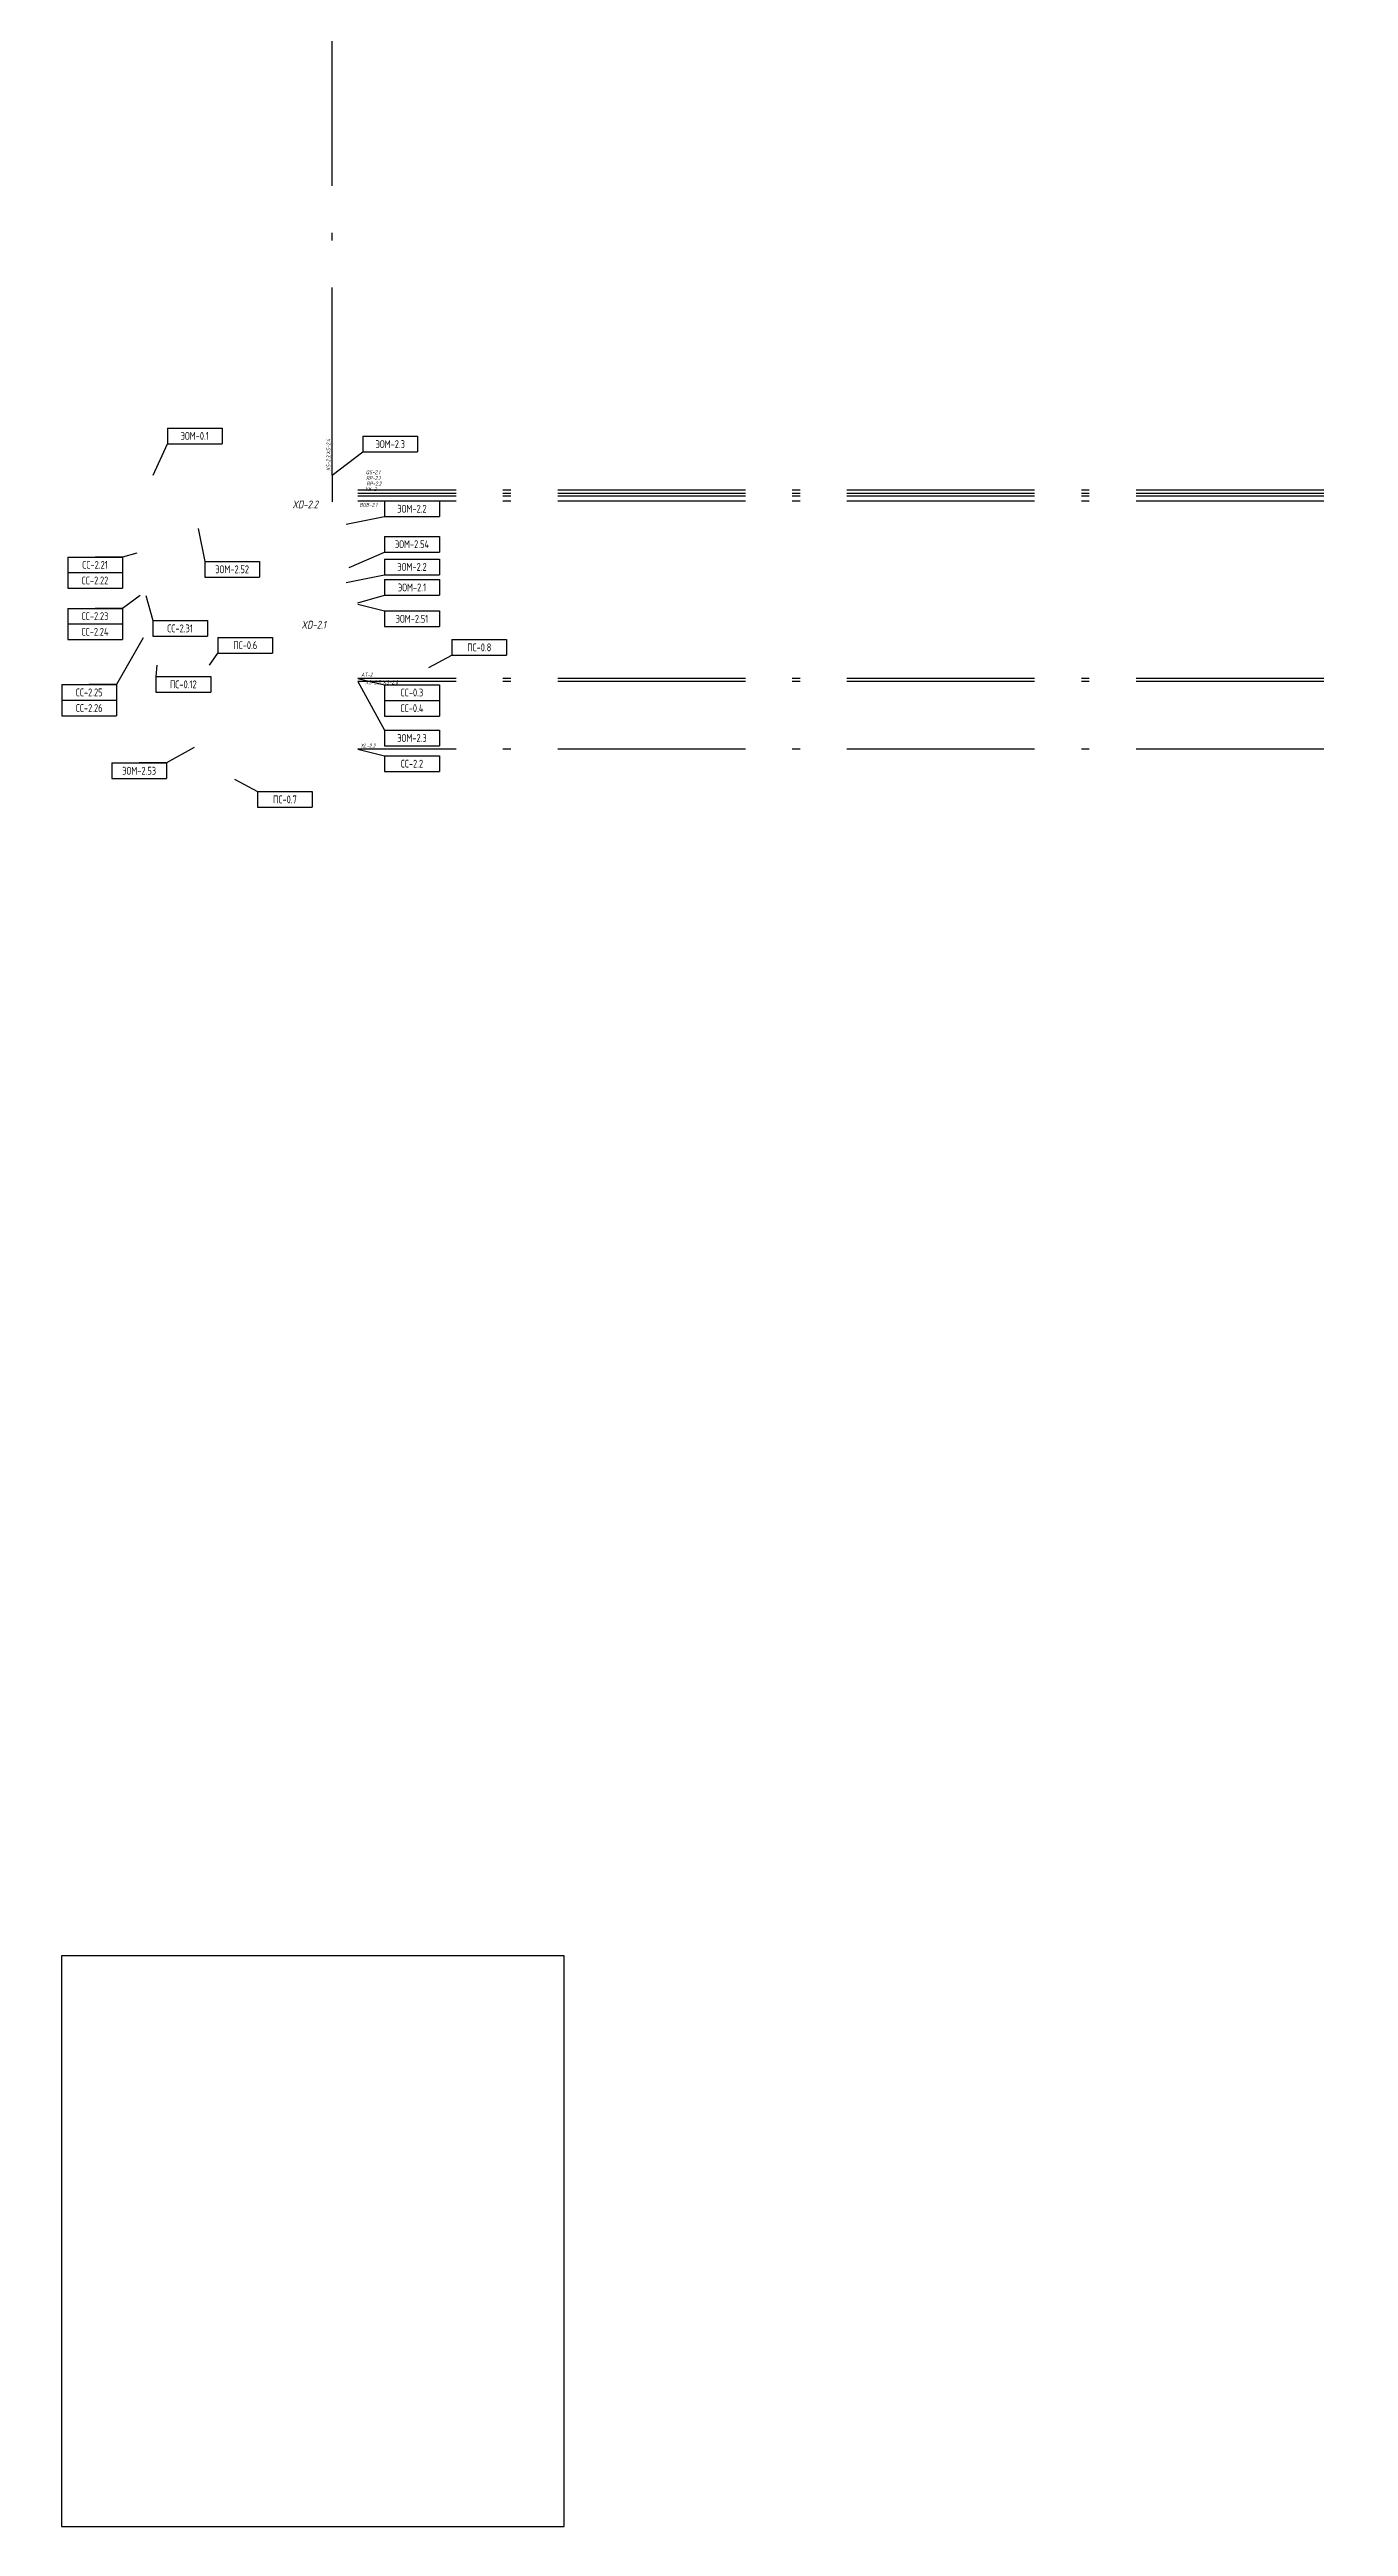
# Model space of a CAD drawing. Header units: millimetres. Extents: x -7421 to 21275, y -3440 to 28222.
# Drawn here: x 4659 to 12967, y -3440 to 12391 of the extents above; entities that cross this region are included whole.
import ezdxf
from ezdxf.enums import TextEntityAlignment as Align

# ---------------------------------------------------------------- set-up
doc = ezdxf.new("R2010")
doc.units = ezdxf.units.MM
doc.linetypes.add('ACAD_ISO10W100', pattern=[18.5, 12, -3, 0.5, -3])
doc.layers.add('02 ЭОМ и СС', color=7, linetype='Continuous')
doc.layers.add('100 noprint', color=1, linetype='Continuous', plot=False)
doc.styles.add('GOST typeA', font='')
doc.styles.get("Standard").update_dxf_attribs({"font": ''})
doc.styles.add('ГОСТ-ISOCPEUR', font='isocpeui.ttf', dxfattribs={"width": 0.8})
doc.styles.get('GOST typeA').set_extended_font_data('GOST type A')
doc.styles.get('Standard').set_extended_font_data('Ubuntu')
doc.dimstyles.new('ISO-25', dxfattribs={"dimtxt": 2.5, "dimasz": 2.5, "dimexe": 1.25, "dimexo": 0.625, "dimtad": 1, "dimtxsty": 'Standard', "dimcen": 2.5, "dimadec": 0, "dimazin": 0, "dimtfac": 1, "dimtmove": 0, "dimatfit": 3, "dimfxl": 1, "dimarcsym": 0})

# ---------------------------------------------------------------- blocks, each defined once
blk = doc.blocks.new('*T30')
at = {"layer": '02 ЭОМ и СС', "color": 0, "lineweight": -2}
for p, q in [((0, 0), (350, 0)), ((0, 0), (0, -100)), ((350, 0), (350, -100)), ((0, -100), (350, -100))]:
    blk.add_line(p, q, dxfattribs=at)
at = {"layer": '02 ЭОМ и СС', "color": 0, "lineweight": -2, "insert": (175, -50), "char_height": 50, "width": 330, "attachment_point": 5, "style": 'GOST typeA'}
blk.add_mtext('{\\W0.8;ЭОМ-2.54}', dxfattribs=at)
blk = doc.blocks.new('*T31')
at = {"layer": '02 ЭОМ и СС', "color": 0, "lineweight": -2}
for p, q in [((0, 0), (350, 0)), ((0, 0), (0, -100)), ((350, 0), (350, -100)), ((0, -100), (350, -100))]:
    blk.add_line(p, q, dxfattribs=at)
at = {"layer": '02 ЭОМ и СС', "color": 0, "lineweight": -2, "insert": (175, -50), "char_height": 50, "width": 330, "attachment_point": 5, "style": 'GOST typeA'}
blk.add_mtext('{\\W0.8;ЭОМ-2.2}', dxfattribs=at)
blk = doc.blocks.new('*T32')
at = {"layer": '02 ЭОМ и СС', "color": 0, "lineweight": -2}
for p, q in [((0, 0), (350, 0)), ((0, 0), (0, -100)), ((350, 0), (350, -100)), ((0, -100), (350, -100))]:
    blk.add_line(p, q, dxfattribs=at)
at = {"layer": '02 ЭОМ и СС', "color": 0, "lineweight": -2, "insert": (175, -50), "char_height": 50, "width": 330, "attachment_point": 5, "style": 'GOST typeA'}
blk.add_mtext('{\\W0.8;ЭОМ-2.1}', dxfattribs=at)
blk = doc.blocks.new('*T33')
at = {"layer": '02 ЭОМ и СС', "color": 0, "lineweight": -2}
for p, q in [((0, 0), (350, 0)), ((0, 0), (0, -100)), ((350, 0), (350, -100)), ((0, -100), (350, -100))]:
    blk.add_line(p, q, dxfattribs=at)
at = {"layer": '02 ЭОМ и СС', "color": 0, "lineweight": -2, "insert": (175, -50), "char_height": 50, "width": 330, "attachment_point": 5, "style": 'GOST typeA'}
blk.add_mtext('{\\W0.8;ЭОМ-2.51}', dxfattribs=at)
blk = doc.blocks.new('*T34')
at = {"layer": '02 ЭОМ и СС', "color": 0, "lineweight": -2}
for p, q in [((0, 0), (350, 0)), ((0, 0), (0, -100)), ((350, 0), (350, -100)), ((0, -100), (350, -100))]:
    blk.add_line(p, q, dxfattribs=at)
at = {"layer": '02 ЭОМ и СС', "color": 0, "lineweight": -2, "insert": (175, -50), "char_height": 50, "width": 330, "attachment_point": 5, "style": 'GOST typeA'}
blk.add_mtext('{\\W0.8;ЭОМ-0.1}', dxfattribs=at)
blk = doc.blocks.new('*T36')
at = {"layer": '02 ЭОМ и СС', "color": 0, "lineweight": -2}
for p, q in [((0, 0), (350, 0)), ((0, 0), (0, -100)), ((350, 0), (350, -100)), ((0, -100), (350, -100))]:
    blk.add_line(p, q, dxfattribs=at)
at = {"layer": '02 ЭОМ и СС', "color": 0, "lineweight": -2, "insert": (175, -50), "char_height": 50, "width": 330, "attachment_point": 5, "style": 'GOST typeA'}
blk.add_mtext('{\\W0.8;ЭОМ-2.2}', dxfattribs=at)
blk = doc.blocks.new('*T37')
at = {"layer": '02 ЭОМ и СС', "color": 0, "lineweight": -2}
for p, q in [((0, 0), (350, 0)), ((0, 0), (0, -100)), ((350, 0), (350, -100)), ((0, -100), (350, -100))]:
    blk.add_line(p, q, dxfattribs=at)
at = {"layer": '02 ЭОМ и СС', "color": 0, "lineweight": -2, "insert": (175, -50), "char_height": 50, "width": 330, "attachment_point": 5, "style": 'GOST typeA'}
blk.add_mtext('{\\W0.8;ЭОМ-2.3}', dxfattribs=at)
blk = doc.blocks.new('*T38')
at = {"layer": '02 ЭОМ и СС', "color": 0, "lineweight": -2}
for p, q in [((0, 0), (350, 0)), ((0, 0), (0, -100)), ((350, 0), (350, -100)), ((0, -100), (350, -100))]:
    blk.add_line(p, q, dxfattribs=at)
at = {"layer": '02 ЭОМ и СС', "color": 0, "lineweight": -2, "insert": (175, -50), "char_height": 50, "width": 330, "attachment_point": 5, "style": 'GOST typeA'}
blk.add_mtext('{\\W0.8;ЭОМ-2.52}', dxfattribs=at)
blk = doc.blocks.new('*T40')
at = {"layer": '02 ЭОМ и СС', "color": 0, "lineweight": -2}
for p, q in [((0, 0), (350, 0)), ((0, 0), (0, -100)), ((350, 0), (350, -100)), ((0, -100), (350, -100))]:
    blk.add_line(p, q, dxfattribs=at)
at = {"layer": '02 ЭОМ и СС', "color": 0, "lineweight": -2, "insert": (175, -50), "char_height": 50, "width": 330, "attachment_point": 5, "style": 'GOST typeA'}
blk.add_mtext('{\\W0.8;ЭОМ-2.3}', dxfattribs=at)
blk = doc.blocks.new('*T41')
at = {"layer": '02 ЭОМ и СС', "color": 0, "lineweight": -2}
for p, q in [((0, 0), (350, 0)), ((0, 0), (0, -100)), ((350, 0), (350, -100)), ((0, -100), (350, -100))]:
    blk.add_line(p, q, dxfattribs=at)
at = {"layer": '02 ЭОМ и СС', "color": 0, "lineweight": -2, "insert": (175, -50), "char_height": 50, "width": 330, "attachment_point": 5, "style": 'GOST typeA'}
blk.add_mtext('{\\W0.8;ЭОМ-2.53}', dxfattribs=at)
blk = doc.blocks.new('*T43')
at = {"layer": '02 ЭОМ и СС', "color": 0, "lineweight": -2}
for p, q in [((0, 0), (350, 0)), ((0, 0), (0, -100)), ((350, 0), (350, -100)), ((0, -100), (350, -100))]:
    blk.add_line(p, q, dxfattribs=at)
at = {"layer": '02 ЭОМ и СС', "color": 0, "lineweight": -2, "insert": (175, -50), "char_height": 50, "width": 330, "attachment_point": 5, "style": 'GOST typeA'}
blk.add_mtext('{\\W0.8;СС-2.2}', dxfattribs=at)
blk = doc.blocks.new('*T44')
at = {"layer": '02 ЭОМ и СС', "color": 0, "lineweight": -2}
for p, q in [((0, 0), (350, 0)), ((0, 0), (0, -100)), ((350, 0), (350, -100)), ((0, -100), (350, -100))]:
    blk.add_line(p, q, dxfattribs=at)
at = {"layer": '02 ЭОМ и СС', "color": 0, "lineweight": -2, "insert": (175, -50), "char_height": 50, "width": 330, "attachment_point": 5, "style": 'GOST typeA'}
blk.add_mtext('{\\W0.8;СС-2.31}', dxfattribs=at)
blk = doc.blocks.new('*T45')
at = {"layer": '02 ЭОМ и СС', "color": 0, "lineweight": -2}
for p, q in [((0, 0), (350, 0)), ((0, 0), (0, -200)), ((350, 0), (350, -200)), ((0, -100), (350, -100)), ((0, -200), (350, -200))]:
    blk.add_line(p, q, dxfattribs=at)
at = {"layer": '02 ЭОМ и СС', "color": 0, "lineweight": -2, "char_height": 50, "width": 330, "attachment_point": 5, "style": 'GOST typeA'}
for s, insert in [('{\\W0.8;СС-2.25}', (175, -50)), ('{\\W0.8;СС-2.26}', (175, -150))]:
    blk.add_mtext(s, dxfattribs=dict(at, insert=insert))
blk = doc.blocks.new('*T46')
at = {"layer": '02 ЭОМ и СС', "color": 0, "lineweight": -2}
for p, q in [((0, 0), (350, 0)), ((0, 0), (0, -200)), ((350, 0), (350, -200)), ((0, -100), (350, -100)), ((0, -200), (350, -200))]:
    blk.add_line(p, q, dxfattribs=at)
at = {"layer": '02 ЭОМ и СС', "color": 0, "lineweight": -2, "char_height": 50, "width": 330, "attachment_point": 5, "style": 'GOST typeA'}
for s, insert in [('{\\W0.8;СС-2.24}', (175, -150)), ('{\\W0.8;СС-2.23}', (175, -50))]:
    blk.add_mtext(s, dxfattribs=dict(at, insert=insert))
blk = doc.blocks.new('*T47')
at = {"layer": '02 ЭОМ и СС', "color": 0, "lineweight": -2}
for p, q in [((0, 0), (350, 0)), ((0, 0), (0, -200)), ((350, 0), (350, -200)), ((0, -100), (350, -100)), ((0, -200), (350, -200))]:
    blk.add_line(p, q, dxfattribs=at)
at = {"layer": '02 ЭОМ и СС', "color": 0, "lineweight": -2, "char_height": 50, "width": 330, "attachment_point": 5, "style": 'GOST typeA'}
for s, insert in [('{\\W0.8;СС-2.22}', (175, -150)), ('{\\W0.8;СС-2.21}', (175, -50))]:
    blk.add_mtext(s, dxfattribs=dict(at, insert=insert))
blk = doc.blocks.new('*T49')
at = {"layer": '02 ЭОМ и СС', "color": 0, "lineweight": -2}
for p, q in [((0, 0), (350, 0)), ((0, 0), (0, -100)), ((350, 0), (350, -100)), ((0, -100), (350, -100))]:
    blk.add_line(p, q, dxfattribs=at)
at = {"layer": '02 ЭОМ и СС', "color": 0, "lineweight": -2, "insert": (175, -50), "char_height": 50, "width": 330, "attachment_point": 5, "style": 'GOST typeA'}
blk.add_mtext('{\\W0.8;ПС-0.12}', dxfattribs=at)
blk = doc.blocks.new('*T50')
at = {"layer": '02 ЭОМ и СС', "color": 0, "lineweight": -2}
for p, q in [((0, 0), (350, 0)), ((0, 0), (0, -100)), ((350, 0), (350, -100)), ((0, -100), (350, -100))]:
    blk.add_line(p, q, dxfattribs=at)
at = {"layer": '02 ЭОМ и СС', "color": 0, "lineweight": -2, "insert": (175, -50), "char_height": 50, "width": 330, "attachment_point": 5, "style": 'GOST typeA'}
blk.add_mtext('{\\W0.8;ПС-0.6}', dxfattribs=at)
blk = doc.blocks.new('*T51')
at = {"layer": '02 ЭОМ и СС', "color": 0, "lineweight": -2}
for p, q in [((0, 0), (350, 0)), ((0, 0), (0, -100)), ((350, 0), (350, -100)), ((0, -100), (350, -100))]:
    blk.add_line(p, q, dxfattribs=at)
at = {"layer": '02 ЭОМ и СС', "color": 0, "lineweight": -2, "insert": (175, -50), "char_height": 50, "width": 330, "attachment_point": 5, "style": 'GOST typeA'}
blk.add_mtext('{\\W0.8;ПС-0.7}', dxfattribs=at)
blk = doc.blocks.new('*T52')
at = {"layer": '02 ЭОМ и СС', "color": 0, "lineweight": -2}
for p, q in [((0, 0), (350, 0)), ((0, 0), (0, -100)), ((350, 0), (350, -100)), ((0, -100), (350, -100))]:
    blk.add_line(p, q, dxfattribs=at)
at = {"layer": '02 ЭОМ и СС', "color": 0, "lineweight": -2, "insert": (175, -50), "char_height": 50, "width": 330, "attachment_point": 5, "style": 'GOST typeA'}
blk.add_mtext('{\\W0.8;ПС-0.8}', dxfattribs=at)
blk = doc.blocks.new('*T53')
at = {"layer": '02 ЭОМ и СС', "color": 0, "lineweight": -2}
for p, q in [((0, 0), (350, 0)), ((0, 0), (0, -200)), ((350, 0), (350, -200)), ((0, -100), (350, -100)), ((0, -200), (350, -200))]:
    blk.add_line(p, q, dxfattribs=at)
at = {"layer": '02 ЭОМ и СС', "color": 0, "lineweight": -2, "char_height": 50, "width": 330, "attachment_point": 5, "style": 'GOST typeA'}
for s, insert in [('{\\W0.8;СС-0.4}', (175, -150)), ('{\\W0.8;СС-0.3}', (175, -50))]:
    blk.add_mtext(s, dxfattribs=dict(at, insert=insert))

msp = doc.modelspace()

# ---------------------------------------------------------------- linework, layer by layer
at = {"layer": '02 ЭОМ и СС', "lineweight": -2}
msp.add_line((6466.7, 9670.1), (6466.7, 9500.1), dxfattribs=at)
at = {"layer": '100 noprint', "color": 1, "linetype": 'ACAD_ISO10W100', "lineweight": -2, "ltscale": 100, "flags": 128}
msp.add_lwpolyline([(6466.7, 9670.1), (6466.7, 22515.1, 1), (-4946.7, 22515.1)], format="xyb", dxfattribs=at)
for points in [[(18163.4, 5678.2), (18163.4, 9574.1), (6631.2, 9574.1)], [(18183.4, 5678.2), (18183.4, 9554.1), (6631.2, 9554.1)], [(18201.4, 5678.2), (18201.4, 9536.1), (6631.2, 9536.1)], [(18233.4, 5678.2), (18233.4, 9504.1), (6631.2, 9504.1)], [(19366.4, 5678.2), (19366.4, 8371.1), (6631.2, 8370.9)], [(19386.4, 5678.2), (19386.4, 8351.1), (6631.2, 8351.1)], [(19818.4, 5678.2), (19818.4, 7919.1), (6631.2, 7919.1)]]:
    msp.add_lwpolyline(points, dxfattribs=at)
at = {"layer": '100 noprint', "lineweight": -2}
msp.add_lwpolyline([(4736.2, 205.9), (4736.2, -3440.3), (7950.2, -3440.3), (7950.2, 205.9)], close=True, dxfattribs=at)

# ---------------------------------------------------------------- block references
for name, p in [('*T34', (5412.7, 9971.1)), ('*T37', (6663.4, 9918.9)), ('*T36', (6802.2, 9505.7)), ('*T30', (6802.2, 9279.2)), ('*T47', (4775.2, 9147.2)), ('*T38', (5651.9, 9118.6)), ('*T31', (6802.2, 9133.9)), ('*T32', (6802.2, 9002.8)), ('*T46', (4775.2, 8819.2)), ('*T44', (5319, 8741.2)), ('*T33', (6802.2, 8802.3)), ('*T50', (5735.8, 8633.3)), ('*T52', (7232.3, 8619.7)), ('*T45', (4737.8, 8332)), ('*T49', (5339.7, 8383.4)), ('*T53', (6802.2, 8331)), ('*T40', (6802.2, 8040.4)), ('*T41', (5057.2, 7831.2)), ('*T43', (6802.2, 7876.4)), ('*T51', (5989.8, 7648.2))]:
    msp.add_blockref(name, p)

# ---------------------------------------------------------------- texts
at = {"layer": '02 ЭОМ и СС', "linetype": 'Continuous', "style": 'ГОСТ-ISOCPEUR', "width": 0.8}
msp.add_text('XS-2.3,XS-2.4', height=25, rotation=90, dxfattribs=at).set_placement((6455.3, 9901.4), align=Align.RIGHT)
for s, p in [('QS-2.1', (6774.1, 9676.3)), ('RP-2.1', (6775.8, 9639.9)), ('YK-2', (6750.2, 9568.7)), ('RP-2.2', (6782.7, 9604.1)), ('BGB-2.1', (6755.6, 9468.4)), ('AT-2', (6725.5, 8382.9)), ('XS-2.5..XS-2.8', (6888.8, 8333.7)), ('XL-2.2', (6743.7, 7929.3))]:
    msp.add_text(s, height=25, dxfattribs=at).set_placement(p, align=Align.RIGHT)
at = {"layer": '02 ЭОМ и СС', "lineweight": -2, "style": 'ГОСТ-ISOCPEUR', "width": 0.8}
for s, p in [('XD-2.2', (6211.8, 9458.4)), ('XD-2.1', (6270.1, 8689.4))]:
    msp.add_text(s, height=50, dxfattribs=at).set_placement(p)

# ---------------------------------------------------------------- leaders
at = {"layer": '02 ЭОМ и СС', "lineweight": -2, "has_arrowhead": 0}
for points in [[(5321.2, 9670.1), (5412.7, 9871.1), (5587.7, 9871.1)], [(6466.7, 9670.1), (6663.4, 9818.9), (6838.4, 9818.9)], [(6556.7, 9358), (6802.2, 9405.7), (6977.2, 9405.7)], [(5608.7, 9328.9), (5651.9, 9118.6), (5826.9, 9118.6)], [(5217.8, 9171.6), (5125.2, 9147.2), (4950.2, 9147.2)], [(6557.2, 8983.5), (6802.2, 9033.9), (6977.2, 9033.9)], [(6575.2, 9080.6), (6802.2, 9179.2), (6977.2, 9179.2)], [(5237.8, 8901.6), (5125.2, 8819.2), (4950.2, 8819.2)], [(5275.8, 8901.6), (5319, 8741.2), (5494, 8741.2)], [(6631, 8855.1), (6802.2, 8902.8), (6977.2, 8902.8)], [(6631, 8845.1), (6802.2, 8802.3), (6977.2, 8802.3)], [(5257.8, 8631.6), (5087.8, 8332), (4912.8, 8332)], [(5344.7, 8456.5), (5339.7, 8383.4), (5514.7, 8383.4)], [(5682.8, 8456.5), (5735.8, 8533.3), (5910.8, 8533.3)], [(7084.5, 8440.5), (7232.3, 8519.7), (7407.3, 8519.7)], [(6631, 8370.9), (6802.2, 8331), (6977.2, 8331)], [(6631, 8351.2), (6802.2, 8040.4), (6977.2, 8040.4)], [(5584.9, 7928.7), (5407.2, 7831.2), (5232.2, 7831.2)], [(6631, 7919.2), (6802.2, 7876.4), (6977.2, 7876.4)], [(5842.1, 7728), (5989.8, 7648.2), (6164.8, 7648.2)]]:
    msp.add_leader(points, dimstyle='ISO-25', override={"dimasz": 50, "dimgap": 1, "dimtad": 0, "dimldrblk": 'ArchTick'}, dxfattribs=at)

doc.saveas('drawing.dxf')
